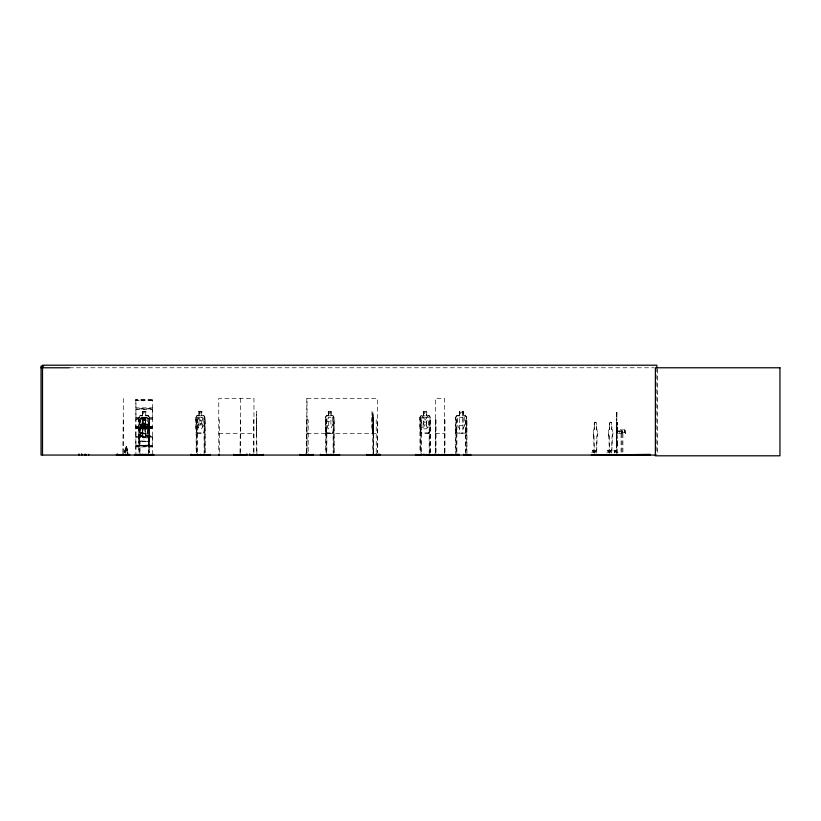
<?xml version="1.0" encoding="UTF-8"?>
<svg xmlns="http://www.w3.org/2000/svg" width="821" height="821" viewBox="0 0 821 821"><rect width="100%" height="100%" fill="white"/><g stroke="black" fill="none" stroke-linecap="round" stroke-linejoin="round"><path stroke-width="0.62" stroke-dasharray="4.11 3.08" d="M135.793 446.337L152.573 446.09L135.793 445.834L135.947 399.735M135.927 417.581L135.927 409.494M152.367 441.236L152.532 436.156L135.793 436.125M152.367 413.538L152.532 408.468L135.855 408.304M616.93 424.426L616.951 422.22L616.91 431.846L616.674 422.22L616.704 453.069L616.725 432.985M616.971 453.069L616.971 429.178C615.37 429.014 617.125 431.713 616.704 429.178M616.93 453.069L617.012 422.343L616.694 430.337M372.857 427.064L373.114 417.171L373.114 417.694M372.898 433.149C372.806 408.745 373.052 446.121 372.826 428.819M373.073 433.149L373.083 428.819M614.293 451.016L614.344 450.38L614.344 451.304M615.381 451.365C615.298 449.641 615.812 452.197 616.253 450.452C616.294 451.673 616.335 451.016 616.181 450.678C618.346 451.817 608.32 450.462 616.509 450.924M616.284 431.128L616.304 428.624L617.228 428.624L617.228 431.682L625.109 431.682L625.109 430.604L625.109 431.682M616.335 431.261C616.448 436.505 617.956 431.302 617.228 428.624M616.571 443.001L616.509 431.323L616.94 443.001M616.633 432.985L616.643 429.876M616.869 429.835C617.064 437.08 615.175 425.124 616.971 424.426M616.735 444.489L616.633 443.504M617.023 422.353L616.653 428.162L616.674 422.292M617.002 443.504L616.961 446.172L616.571 443.771M372.878 428.819L373.052 422.199M373.062 421.224L373.073 417.694M373.103 417.407L373.114 427.197M614.847 450.585C615.032 450.626 614.19 451.293 615.483 450.667M616.161 451.17L616.119 450.472L616.314 451.129M372.826 417.284L372.826 415.672M616.633 444.253L616.602 446.142M616.735 443.73C616.202 434.555 616.53 457.564 616.797 442.878L616.479 431.548L616.397 447.517M617.218 430.974L625.109 430.594M372.867 417.263L372.847 411.342L373.052 415.816M616.499 432.708L616.509 431.323M616.848 433.385L616.879 431.323M616.479 429.988L616.848 412.532L616.848 429.988M596.415 453.069L596.877 436.095A4.403 2.237 -90 0 0 596.415 429.178L596.415 424.426A2.196 1.119 -90 0 0 595.287 422.22L595.533 422.22A2.196 1.119 -90 0 1 596.651 424.426L596.651 429.178A4.403 2.237 -90 0 1 597.113 436.095L596.651 453.069M611.614 453.069L612.076 436.095A4.403 2.237 -90 0 0 611.614 429.178L611.614 424.426A2.196 1.119 -90 0 0 610.485 422.22L610.732 422.22A2.196 1.119 -90 0 1 611.85 424.426L611.85 429.178A4.403 2.237 -90 0 1 612.312 436.095L611.85 453.069M616.869 431.795L616.992 427.289L616.643 428.162M135.927 445.321L135.927 437.141M152.511 436.115L152.532 418.187L135.793 418.146M152.367 454.485L152.511 446.296M616.961 440.487L616.633 442.735M125.829 453.756L126.126 446.614L125.48 453.756M616.489 412.583L616.838 418.228L616.848 412.532M593.788 450.452C592.505 452.197 593.819 450.041 595.133 451.304M593.409 450.544L594.178 451.386M593.911 450.78L593.388 450.78M593.46 450.647L593.604 451.458M593.87 451.068C593.049 449.826 595.964 450.739 595.061 451.447M594.681 451.386L595.225 450.657M594.65 451.365C594.363 450.319 596.036 451.283 593.614 450.791M594.65 450.647C595.718 451.427 594.23 450.421 594.188 451.16M595.204 451.068L592.505 450.832M607.714 450.955C610.085 450.452 610.875 451.488 609.603 450.585M608.207 450.657L609.223 450.462L609.634 451.386M610.321 450.452C611.255 450.965 607.684 451.817 608.659 450.544M610.321 451.386L608.905 451.314L609.408 450.924M609.11 451.068C608.628 451.15 609.131 449.939 609.521 451.376M610.403 451.068L609.192 450.472M616.325 424.478L616.325 430.337M593.049 451.304L593.388 451.068M594.897 450.657L592.464 450.791M608.566 450.924L609.141 451.252M616.304 433.755L616.304 428.624M594.732 451.17L594.322 451.376M609.634 451.16L609.695 450.472L610.424 450.657M594.024 450.462L593.911 451.068M144.106 427.361L144.096 426.982M135.896 427.762L135.896 427.012L152.378 427.351M135.763 427.577L152.429 427.402M125.038 452.566L125.952 446.614M608.71 450.678L608.607 451.304M610.403 450.78L610.167 451.314M124.823 452.566L125.9 446.614L126.557 446.614L128.22 453.756M333.665 428.819L332.833 433.006L326.481 433.006M332.874 433.149L333.778 428.819L333.87 417.222L333.88 452.545M615.883 450.596L615.966 451.17M203.844 433.149L204.757 428.819L204.86 417.222L204.911 452.545M608.299 450.544L608.248 451.191M610.444 451.068L609.695 451.273M609.398 451.314L609.439 450.472M124.515 452.566L125.839 446.614L124.433 452.566M428.901 433.006L430.03 428.819L430.03 417.263L428.901 415.816M428.983 433.149L430.142 428.839M148.129 433.149L149.432 428.839L148.221 433.149L139.837 433.149L138.749 428.839L138.831 417.222L139.96 415.672M148.037 441.585L149.227 437.254M149.34 437.275L148.119 441.585L139.683 441.585M147.954 445.475L149.258 441.175M465.384 433.006L466.615 428.819L466.697 417.263M466.739 428.839L465.476 433.149L456.774 433.149L455.727 428.839M607.602 450.862L610.475 450.924M152.511 408.94L135.834 409.022M135.804 445.793L135.927 454.485M152.48 418.689L135.855 418.782M152.48 436.669L135.834 436.71M150.274 400.556L151.721 400.556M150.274 428.244L151.721 428.244M136.697 400.556L139.252 400.556M136.697 428.244L139.252 428.244M325.568 417.263L326.563 415.672M594.732 451.263L595.215 451.129M609.921 451.068L609.849 450.575M204.747 428.839L203.947 433.149L196.948 433.149L195.942 428.839L195.942 417.201L197.081 415.672M196.034 417.263L197.122 415.816M429.075 433.149L421.029 433.149L419.983 428.839L419.983 417.222L421.06 415.672L423.462 415.672M420.095 417.284L421.152 415.672M138.954 417.284L140.011 415.816L148.129 415.816M139.683 445.475L138.503 441.175L138.585 425.658L139.806 424.108M138.79 425.709L139.857 424.252L148.037 424.252M138.585 429.557L139.724 428.008L142.146 428.008M138.708 429.609L139.775 428.152M456.907 415.672L455.634 417.222L455.634 453.808M455.778 417.284L456.958 415.816L465.497 415.847L462.982 415.847M152.511 408.427L152.429 400.063M152.326 428.244L135.958 428.244M423.482 415.816L421.789 417.263L421.789 425.35L423.482 428.819L426.643 428.819L428.336 425.35L428.336 417.263L426.643 415.816L426.643 411.485M142.351 424.252L140.565 425.699L140.565 433.786L142.351 437.254L145.666 437.254L147.441 433.786L147.441 425.699L145.666 424.252M152.398 399.745L135.732 399.848L152.398 400.032M595.009 451.365L593.562 451.181M135.834 399.765L135.906 407.873L152.378 407.873M143.952 439.214L143.993 438.773M69.262 367.777L654.101 367.777M152.367 400.556L135.947 400.566M135.906 409.494L152.378 409.494L152.511 418.146M142.279 411.342L145.892 411.342L145.892 415.672L148.18 415.672M198.877 411.342L201.915 411.342L201.822 415.816M371.964 411.342L372.108 433.149M459.35 415.672L459.35 411.342L463.126 411.342L463.106 415.847M142.402 411.485L145.779 411.485M198.969 411.485L201.822 411.485M328.328 411.485L331.017 411.485M423.482 411.485L426.735 411.485M139.878 415.672L142.361 415.672M196.978 415.672L198.98 415.672M201.812 415.672L203.926 415.672M328.349 415.672L326.45 415.672L325.475 417.201L325.444 428.839L326.419 433.149L325.444 428.839M330.996 415.672L332.987 415.672L333.87 417.222M426.756 415.672L429.034 415.672L430.235 417.201L430.122 452.545M456.804 415.672L459.473 415.672M197.019 415.816L203.875 415.816M326.481 415.816L332.946 415.816M421.111 415.816L428.993 415.816M138.749 417.222L138.77 452.545M195.942 417.201L196.045 428.839L197.05 433.149M419.983 417.222L420.013 452.545M466.739 417.201L466.718 452.545M459.473 417.263L462.982 417.437M135.906 417.581L152.378 417.581M152.378 419.213L135.906 419.213L135.906 435.561L152.378 435.561M142.146 419.777L145.789 419.777M123.283 419.849L122.822 452.525M138.77 419.849L140.011 419.849L140.011 455.06M142.269 419.921L145.666 419.921M196.147 419.849L197.286 419.849L197.286 452.545M218.755 419.849L219.351 419.849L219.351 452.525M240.471 419.849L240.009 452.525M253.966 419.849L253.371 419.849L253.371 452.525M256.511 419.849L256.963 455.06M306.838 419.849L306.387 452.525M307.013 419.849L308.203 419.849L308.203 452.525M325.701 419.849L326.82 419.849M372.96 419.849L373.545 419.849L373.493 452.545M420.013 419.849L421.235 419.849L421.235 455.06M435.356 419.849L435.941 419.849L435.941 452.525M444.315 419.849L444.91 419.849L444.91 452.525M455.634 419.849L456.897 419.849L456.897 455.06M325.444 421.306L333.757 421.306M145.707 423.677L142.064 423.677L142.064 428.008M142.177 423.821L145.584 423.821M139.724 424.108L142.228 424.108M145.707 424.108L148.088 424.108L149.34 425.637M594.168 453.069L593.706 436.095A4.403 2.237 -90 0 1 594.168 429.178L594.404 424.426A2.196 1.119 -90 0 1 595.533 422.22M609.367 453.069L608.905 436.095A4.403 2.237 -90 0 1 609.367 429.178L609.603 424.426A2.196 1.119 -90 0 1 610.732 422.22M142.402 425.35L145.697 425.35M459.473 425.35L462.921 425.35L462.921 417.263M142.351 425.699L145.666 425.699M152.367 426.797L135.927 426.797L152.326 426.797M616.355 426.982L616.848 432M145.625 428.008L148.006 428.008M139.693 428.152L147.954 428.152L149.145 429.599M419.983 428.839L421.122 433.149M594.168 429.178L594.404 424.426M609.367 429.178L609.603 424.426M149.176 429.537L147.924 428.008M622.554 429.568L622.554 432.688L622.523 429.568L624.576 429.568L624.576 432.688M139.929 433.006L148.129 433.006M197.019 433.006L203.875 433.006M428.993 433.006L421.111 433.006L420.188 428.819M465.517 433.129L456.887 433.006L455.85 428.819M256.511 433.149L256.368 411.342L256.511 452.545M326.389 433.149L333.018 433.149M218.755 433.662L253.966 433.662M307.013 433.662L377.424 433.662M435.356 433.662L444.469 433.662M593.706 436.095L593.942 436.095A4.403 2.237 -90 0 1 594.404 429.178M608.905 436.095L609.141 436.095A4.403 2.237 -90 0 1 609.603 429.178M135.906 437.193L152.378 437.193L152.48 445.793M138.667 437.275L139.765 441.585M148.037 441.441L139.775 441.441L138.79 437.254M616.776 441.719L616.489 432.133L616.858 432.708M135.906 445.269L152.378 445.269M139.693 445.331L147.954 445.331L149.063 441.144L149.063 429.599M139.601 445.475L148.037 445.475M152.378 446.901L135.906 446.901L135.906 452.474M591.602 452.186L598.088 452.186M606.801 452.186L613.287 452.186M614.313 452.186L618.008 452.186M145.502 428.152L147.277 429.599L147.277 437.685L145.502 441.144L142.177 441.144L140.401 437.685L140.401 429.599L142.177 428.152L142.228 419.777M465.435 415.672L466.8 417.376L465.384 415.816M148.006 424.108L149.227 425.699M148.098 415.672L149.432 417.201L149.309 452.545M148.047 415.816L149.309 417.263M428.952 415.672L430.122 417.263M203.813 415.672L204.86 417.222M203.772 415.816L204.655 417.284L204.655 428.819M332.874 415.672L333.778 417.284M326.943 425.35L328.328 428.819L330.904 428.819L332.289 425.35L332.289 417.263L330.904 415.816L330.996 411.342M455.655 428.839L456.866 433.149M138.708 441.144L139.775 445.331M138.872 428.819L139.929 433.149M127.696 454.947L126.434 446.614L128.127 453.756M325.68 428.819L326.594 433.006M593.84 450.657L593.778 450.924M126.475 446.614L127.768 453.756M616.694 424.478L616.725 426.982M126.321 446.614L126.896 453.756M617.228 433.755L617.228 430.604M616.766 447.517L616.735 445.249M616.971 440.333L617.002 442.735M616.961 446.172L616.94 443.771M616.355 429.126L616.479 432M126.249 446.614L126.547 453.756M617.012 428.162L616.992 427.289M609.141 436.095L609.603 453.069M593.942 436.095L594.404 453.069M373.042 415.672L373.042 452.545M616.499 429.752L616.509 431.795M614.293 450.657L614.282 451.191M657.334 369.04L657.334 455.06M656.831 367.777L656.831 455.06M625.243 432.688L625.243 433.601M622.903 433.601L622.903 452.371M621.979 433.601L621.979 454.875M621.24 432.688L621.271 429.568L619.229 429.568L619.26 432.688M621.076 433.601L621.076 454.875M614.672 452.094L614.672 450.165L614.334 452.094M614.652 450.165L614.652 452.094M609.274 452.094L609.274 450.165L607.971 450.165L607.971 452.094M608.997 450.165L608.997 452.094M608.248 450.165L608.248 452.094M594.076 452.094L594.076 450.165L592.772 450.165L592.772 452.094M593.799 450.165L593.799 452.094M593.049 450.165L593.049 452.094M466.954 453.808L466.954 419.849L465.692 419.849L465.692 452.545M465.928 419.849L465.928 452.545M463.044 411.342L462.962 433.129M459.421 411.342L459.452 433.149M456.661 419.849L456.661 452.545M455.85 417.284L455.871 452.545M444.756 419.849L444.756 452.525M444.315 452.525L444.469 398.462L435.356 398.462L435.356 452.525M435.797 419.849L435.797 452.525M435.499 419.849L435.499 452.525M430.409 452.545L430.409 419.849L429.188 419.849L429.188 452.545M429.475 419.849L429.475 452.545M426.735 415.816L426.756 411.342L423.369 411.342L423.369 415.672M423.462 411.342L423.574 415.816M420.947 419.849L420.947 452.545M420.188 417.284L420.301 452.545M376.234 452.525L376.234 419.849L377.424 419.849L377.424 452.525L377.424 398.462L307.013 398.462L307.013 452.525M373.463 419.849L373.432 455.06M372.898 417.201L372.96 452.545M371.913 417.171L371.913 427.454M334.239 452.545L334.239 419.849L333.131 419.849L333.131 452.545M333.48 419.849L333.48 455.06M331.109 415.672L331.109 411.342L328.236 411.342L328.328 415.816L326.943 417.263L326.82 452.545M328.349 411.342L328.441 415.816M326.46 419.849L326.46 452.545M326.06 419.849L326.06 452.545M325.68 417.263L325.701 452.545M306.828 398.462L306.838 452.525M253.966 452.525L253.966 398.462L218.755 398.462L218.755 452.525M240.461 398.462L240.471 452.525M205.25 452.545L205.25 419.849L204.101 419.849L204.101 452.545M204.439 419.849L204.439 455.06M201.72 411.485L201.72 415.816L203.187 417.263L203.187 425.35L201.72 428.819L198.969 428.819L197.502 425.35L197.502 417.263L198.969 415.816L198.98 411.342M199.082 411.485L199.082 415.816M196.948 419.849L196.948 452.545M196.476 419.849L196.476 452.545M196.147 417.263L196.147 452.545M149.576 452.545L149.576 419.849L148.334 419.849L148.334 452.545M149.227 417.263L149.176 441.175M148.601 419.849L148.601 452.545M145.81 411.342L145.779 415.816L147.462 417.263L147.462 425.35L145.697 428.819L142.402 428.819L140.637 425.35L140.637 417.263L142.402 415.816L142.361 411.342M145.584 419.921L145.584 428.152M142.485 411.485L142.485 415.816M139.744 419.849L139.744 452.545M139.036 419.849L139.036 452.545M123.283 398.462L123.283 452.525M594.168 424.426A2.196 1.119 -90 0 1 595.287 422.22M609.367 424.426A2.196 1.119 -90 0 1 610.485 422.22M198.025 417.253L199.893 422.23C195.891 427.874 199.175 430.081 200.478 423.154C201.699 430.081 205.137 427.874 201.104 422.199C204.891 416.894 201.792 414.584 200.529 421.224L198.98 417.294L198.025 417.253M428.152 427.197L427.064 427.341L425.196 423.154C423.841 429.937 419.798 428.069 424.478 422.199C420.075 416.699 423.739 414.728 425.145 421.224C426.51 414.749 430.409 416.647 425.873 422.23L428.152 427.197M147.246 427.197L146.117 427.341L144.178 423.154C142.772 429.896 138.533 428.131 143.418 422.199C138.195 415.036 143.778 416.268 143.932 421.091C145.143 415.683 149.833 415.621 144.886 422.23L147.246 427.197M147.01 435.633L145.861 435.766L143.911 431.589C142.505 438.332 138.215 436.577 143.152 430.635C138.513 425.062 142.392 423.215 143.849 429.66C145.266 423.236 149.401 425.011 144.619 430.666L147.01 435.633M464.768 425.35L462.921 428.819L459.473 428.819L457.625 425.35L457.625 417.263L459.473 415.816L459.544 411.485L463.003 411.485L462.921 415.816L464.768 417.263L464.768 425.35M145.101 412.214L142.987 412.214L142.987 413.651L145.101 413.651L145.101 412.214M201.227 412.214L199.462 412.214L199.462 413.651L201.227 413.651L201.227 412.214M330.442 412.214L328.79 412.214L328.79 413.651L330.442 413.651L330.442 412.214M426.078 412.214L424.047 412.214L424.047 413.651L426.078 413.651L426.078 412.214M462.305 412.214L460.088 412.214L460.088 413.651L462.305 413.651L462.305 412.214M145.697 417.263L142.402 417.263L142.351 433.786L145.666 433.786L145.697 417.263M201.72 417.263L198.969 417.263L198.969 425.35L201.72 425.35L201.72 417.263M330.904 417.263L328.328 417.263L328.328 425.35L330.904 425.35L330.904 417.263M426.643 417.263L423.482 417.263L423.482 425.35L426.643 425.35L426.643 417.263M145.071 420.65L142.936 420.65L142.936 422.086L145.071 422.086L145.071 420.65M144.906 424.539L142.772 424.539L142.772 425.986L144.906 425.986L144.906 424.539M145.502 429.599L142.177 429.599L142.177 437.685L145.502 437.685L145.502 429.599M625.335 432.688L618.644 432.688L618.736 433.601L625.335 433.601L625.335 432.688"/><path stroke-width="1.23" d="M366.628 454.947L379.918 454.967M650.14 455.06L650.14 454.475L591.346 454.988L650.129 454.475M650.14 454.711L591.428 455.029M441.852 455.06L441.934 454.331M190.872 455.06L210.504 454.988M415.364 455.06L424.098 454.393M134.418 454.967L153.958 454.988M451.653 454.967L458.96 454.393L459.042 455.06M306.715 454.947L306.736 454.393M591.818 455.06L592.259 454.475L592.013 455.029M594.096 455.029L594.938 454.475L595.194 455.008L594.496 455.06M607.489 454.742L606.986 455.029L607.458 454.475L607.673 455.06M610.383 455.039L610.136 454.475L609.295 455.029M622.215 455.029L623.077 454.742M624.884 455.029L625.756 454.742M625.458 454.988L625.725 454.475L625.93 455.06M637.999 455.029L638.245 454.711M640.298 454.742L640.739 455.029M640.667 455.029L640.955 454.742M606.596 455.05L606.811 454.475L607.068 455.008M622.359 454.742L623.221 455.029M637.373 455.05L637.599 454.475L638.061 455.029M320.262 454.967L339.709 454.988M320.57 454.967L320.621 454.393M330.791 454.967L330.853 454.393M191.242 454.967L191.303 454.393M415.785 454.967L415.857 454.393L415.929 455.06M142.464 454.967L142.546 454.393M452.073 454.967L452.155 454.393L452.238 455.06M43.616 366.125L41.05 366.125L41.05 455.06L655.548 455.06M41.05 367.777L69.21 367.777M135.927 454.485L152.367 454.485M135.896 454.701L152.398 454.701M250.138 454.875L263.336 454.967L263.336 454.331M451.17 455.029L426.397 454.967M470.977 455.029L463.701 454.967M434.637 454.967L434.566 454.393M339.381 454.967L339.319 454.393L339.258 455.06M591.613 454.475L591.869 455.008M438.342 454.967L438.322 454.331M656.831 367.777L656.831 365.201L42.497 365.201L42.497 455.06M470.351 454.331L470.351 455.06M465.815 454.146L465.815 455.06M465.579 454.146L465.579 455.06M463.547 454.331L463.547 455.06M457.01 454.146L457.01 455.06M456.774 454.146L456.774 455.06M451.088 454.331L451.088 455.06M444.746 454.146L444.746 455.06M444.305 454.146L444.305 455.06M435.961 454.146L435.961 455.06M435.52 454.146L435.52 455.06M434.494 454.331L434.494 455.06M429.362 454.146L429.362 455.06M429.178 454.331L429.085 455.06L429.085 454.146M426.253 454.331L426.253 455.06M424.17 454.331L424.17 455.06M421.337 454.146L421.337 455.06M421.06 454.146L421.06 455.06M378.912 453.962L378.912 455.06M377.609 454.331L377.609 455.06M377.527 454.331L377.527 455.06M376.336 453.962L376.336 455.06M376.1 454.146L376.1 455.06M373.534 454.146L373.493 455.06M373.432 454.146L373.473 455.06M373.073 454.146L373.042 455.06M372.97 454.146L372.97 455.06M333.398 454.146L333.398 455.06M333.039 454.146L333.039 455.06M330.914 454.331L330.914 455.06M329.036 454.331L329.036 455.06M326.902 454.146L326.902 455.06M326.542 454.146L326.542 455.06M320.683 454.331L320.683 455.06M313.201 454.331L313.201 455.06L299.993 455.029L300.004 454.331M308.337 454.146L308.337 455.06M306.828 454.146L306.91 455.06M306.366 454.146L306.387 455.06M305.884 453.962L305.884 455.06M256.963 454.146L256.963 455.06M256.511 454.146L256.511 455.06M254.048 454.331L254.007 455.06M253.299 454.146L253.299 455.06M250.138 454.331L250.138 455.06M249.533 453.962L249.533 455.06M246.875 453.962L246.823 455.06L233.626 455.029L233.626 454.331M240.45 454.146L240.471 455.06M239.989 454.146L240.009 455.06M219.423 454.146L219.423 455.06M210.022 454.331L210.022 455.06M204.347 454.146L204.347 455.06M204.008 454.146L204.008 455.06M201.073 454.331L201.073 455.06M200.324 454.331L200.324 455.06M197.379 454.146L197.379 455.06M197.04 454.146L197.04 455.06M191.365 454.331L191.365 455.06M153.383 454.331L153.383 455.06M148.488 454.146L148.488 455.06M148.221 454.146L148.221 455.06M145.728 454.331L145.728 455.06M142.618 454.331L142.618 455.06M140.124 454.146L140.124 455.06M139.857 454.146L139.857 455.06M134.972 454.331L134.972 455.06M129.656 454.331L129.646 455.06L116.438 455.029L116.449 454.331M123.273 454.146L123.376 455.06M123.088 453.962L123.15 455.06M122.811 454.146L122.832 455.06M117.495 453.962L117.495 455.06M88.699 454.331L88.699 455.06M85.959 454.331L85.959 455.06M85.261 454.331L85.21 455.06M84.512 454.331L84.512 455.06M81.72 454.331L81.72 455.06M81.648 453.962L81.648 455.06M79.073 453.962L79.073 455.06M614.293 454.475L614.375 455.06L614.365 454.475M779.95 367.777L655.384 367.777L655.384 455.799L779.95 455.799L779.95 367.777M379.825 455.06L379.877 454.331L379.795 455.06M366.679 455.06L366.679 454.331L366.587 455.06M218.704 455.06L218.704 454.331L218.663 455.06"/></g></svg>
